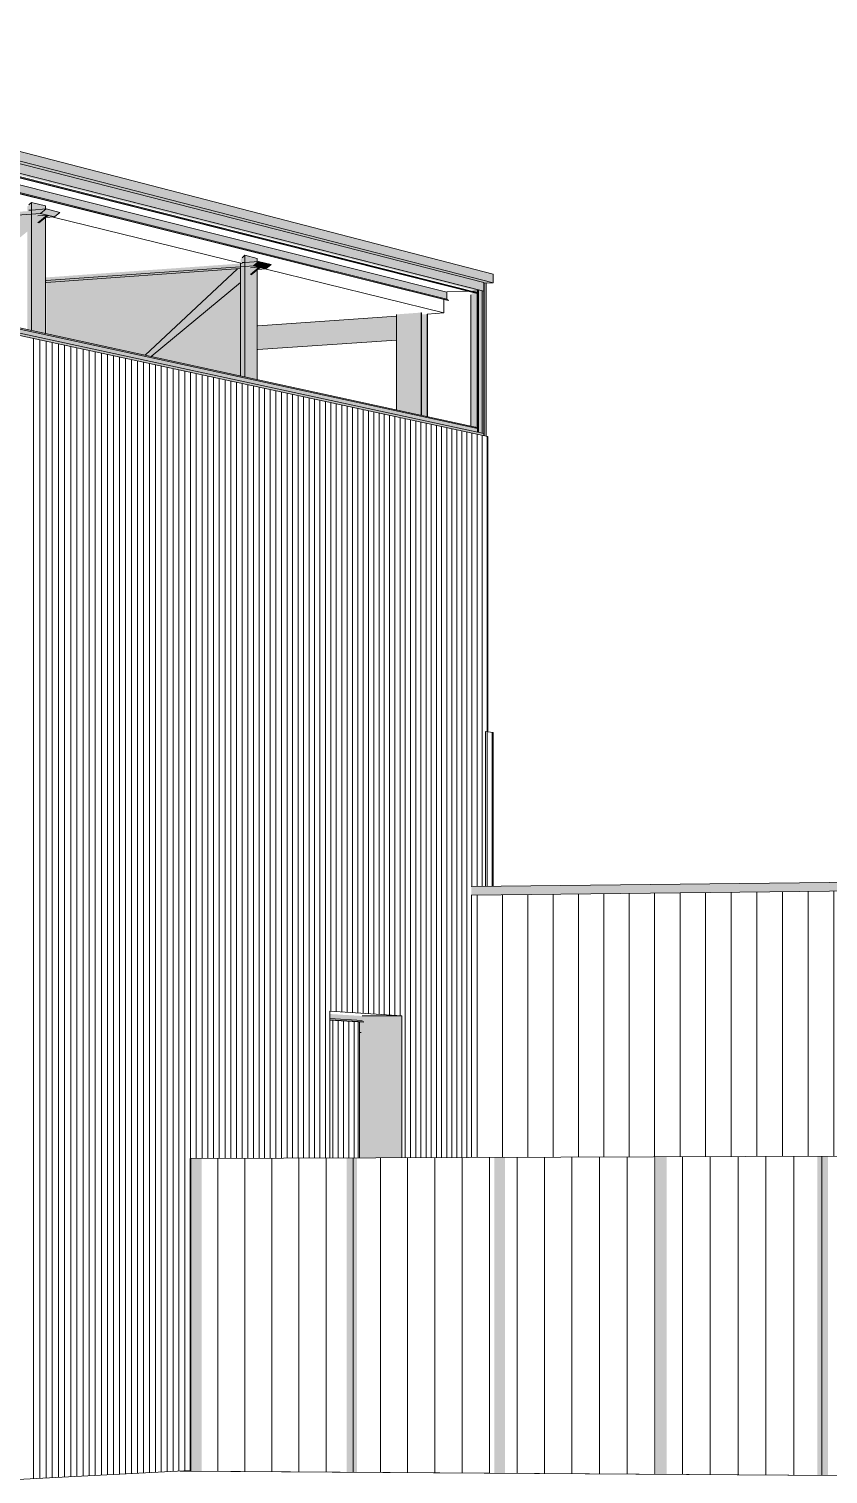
# Model space of a CAD drawing. Header units: inches. Extents: x 31156 to 31160, y -65 to 66.
# Drawn here: x 31160.2609 to 31160.3219, y 65.9834 to 66.0937 of the extents above; entities that cross this region are included whole.
import ezdxf

# ---------------------------------------------------------------- set-up
doc = ezdxf.new("R2010")
doc.units = ezdxf.units.IN
doc.header["$MEASUREMENT"] = 0
for name, color, linetype, lineweight in [('A-CLNG', 13, 'Continuous', 13), ('A-DOOR', 31, 'Continuous', 13), ('A-GLAZ-CWMG', 51, 'Continuous', 9), ('A-ROOF', 132, 'Continuous', 13), ('A-WALL-PATT', 111, 'Continuous', 13), ('EOP-PR', 4, 'Continuous', 9), ('L-SITE-WALL', 31, 'Continuous', 13), ('S-BEAM', 12, 'Continuous', 9), ('S-COLS', 52, 'Continuous', 9)]:
    doc.layers.add(name, color=color, linetype=linetype, lineweight=lineweight)

# ---------------------------------------------------------------- blocks, each defined once
blk = doc.blocks.new('FP_81-Looking South West')
at = {"layer": 'A-WALL-PATT', "lineweight": 9}
for p, q in [((-31659.91789, 66.02823), (-31659.91789, 66.04003)), ((-31659.91751, 66.02823), (-31659.91751, 66.03998))]:
    blk.add_line(p, q, dxfattribs=at)
blk = doc.blocks.new('FP_84-Looking South West')
at = {"layer": 'A-WALL-PATT', "lineweight": 9}
for p, q in [((-31659.91478, 66.00754), (-31659.91478, 66.0276)), ((-31659.91285, 66.00755), (-31659.91285, 66.02762)), ((-31659.91092, 66.00756), (-31659.91092, 66.02764)), ((-31659.90898, 66.00756), (-31659.90898, 66.02766)), ((-31659.90705, 66.00757), (-31659.90705, 66.02768)), ((-31659.9051, 66.00757), (-31659.9051, 66.02771)), ((-31659.90316, 66.00758), (-31659.90316, 66.02773)), ((-31659.90121, 66.00759), (-31659.90121, 66.02775)), ((-31659.89926, 66.00759), (-31659.89926, 66.02777)), ((-31659.8973, 66.0076), (-31659.8973, 66.02779)), ((-31659.89534, 66.0076), (-31659.89534, 66.02782)), ((-31659.89338, 66.00761), (-31659.89338, 66.02784)), ((-31659.89142, 66.00762), (-31659.89142, 66.02786)), ((-31659.88945, 66.00757), (-31659.88945, 66.02788)), ((-31659.88748, 66.00751), (-31659.88748, 66.02791)), ((-31659.88551, 66.00746), (-31659.88551, 66.02793)), ((-31659.88353, 65.98453), (-31659.88353, 66.02795)), ((-31659.88155, 65.98452), (-31659.88155, 66.02797)), ((-31659.87956, 65.98451), (-31659.87956, 66.02799)), ((-31659.87758, 65.98449), (-31659.87758, 66.02802)), ((-31659.87559, 65.98448), (-31659.87559, 66.02804)), ((-31659.8736, 65.98447), (-31659.8736, 66.02806)), ((-31659.8716, 65.98446), (-31659.8716, 66.02808)), ((-31659.8696, 65.98444), (-31659.8696, 66.02811)), ((-31659.8676, 65.98443), (-31659.8676, 66.02813)), ((-31659.86559, 65.98442), (-31659.86559, 66.02815)), ((-31659.91864, 66.00753), (-31659.91864, 66.02755)), ((-31659.91671, 66.00754), (-31659.91671, 66.02757))]:
    blk.add_line(p, q, dxfattribs=at)
blk = doc.blocks.new('FP_85-Looking South West')
at = {"layer": 'A-WALL-PATT', "lineweight": 9}
for p, q in [((-31659.95249, 65.983), (-31659.95249, 66.02028)), ((-31659.95202, 65.98303), (-31659.95202, 66.02025)), ((-31659.95154, 65.98305), (-31659.95154, 66.02022)), ((-31659.95107, 65.98308), (-31659.95107, 66.02019)), ((-31659.95059, 65.9831), (-31659.95059, 66.02016)), ((-31659.95012, 65.98313), (-31659.95012, 66.02013)), ((-31659.94965, 65.98315), (-31659.94965, 66.0201)), ((-31659.94918, 65.98318), (-31659.94918, 66.02008)), ((-31659.94871, 65.9832), (-31659.94871, 66.02005)), ((-31659.94825, 65.98322), (-31659.94825, 66.02002)), ((-31659.94778, 65.98325), (-31659.94778, 66.01999)), ((-31659.94732, 65.98327), (-31659.94732, 66.01996)), ((-31659.94686, 65.9833), (-31659.94686, 66.01993)), ((-31659.94639, 65.98332), (-31659.94639, 66.0199)), ((-31659.94593, 65.98335), (-31659.94593, 66.01987)), ((-31659.94548, 65.98337), (-31659.94548, 66.01984)), ((-31659.94502, 65.98339), (-31659.94502, 66.01981)), ((-31659.94456, 65.98342), (-31659.94456, 66.01979)), ((-31659.94411, 65.98344), (-31659.94411, 66.01976)), ((-31659.94365, 65.98346), (-31659.94365, 66.01973)), ((-31659.9432, 65.98349), (-31659.9432, 66.0197)), ((-31659.94275, 65.98351), (-31659.94275, 66.01967)), ((-31659.9423, 65.98354), (-31659.9423, 66.01964)), ((-31659.94185, 65.98356), (-31659.94185, 66.01962)), ((-31659.94141, 65.98358), (-31659.94141, 66.01959)), ((-31659.94096, 65.98361), (-31659.94096, 66.01956)), ((-31659.94052, 66.00746), (-31659.94052, 66.01953)), ((-31659.94008, 66.00746), (-31659.94008, 66.01951)), ((-31659.93963, 66.00747), (-31659.93963, 66.01948)), ((-31659.93919, 66.00747), (-31659.93919, 66.01945)), ((-31659.93875, 66.00747), (-31659.93875, 66.01942)), ((-31659.93832, 66.00747), (-31659.93832, 66.0194)), ((-31659.93788, 66.00747), (-31659.93788, 66.01937)), ((-31659.93744, 66.00747), (-31659.93744, 66.01934)), ((-31659.93701, 66.00747), (-31659.93701, 66.01931)), ((-31659.93658, 66.00747), (-31659.93658, 66.01929)), ((-31659.93614, 66.00751), (-31659.93614, 66.01926)), ((-31659.93571, 66.0075), (-31659.93571, 66.01923)), ((-31659.93528, 66.00749), (-31659.93528, 66.01921)), ((-31659.93486, 66.00748), (-31659.93486, 66.01918)), ((-31659.93443, 66.00748), (-31659.93443, 66.01915)), ((-31659.934, 66.00748), (-31659.934, 66.01913)), ((-31659.93358, 66.00748), (-31659.93358, 66.0191)), ((-31659.93315, 66.00749), (-31659.93315, 66.01907)), ((-31659.93273, 66.00749), (-31659.93273, 66.01905)), ((-31659.93231, 66.00749), (-31659.93231, 66.01902)), ((-31659.93189, 66.00749), (-31659.93189, 66.01899)), ((-31659.93147, 66.00749), (-31659.93147, 66.01897)), ((-31659.93105, 66.00749), (-31659.93105, 66.01894)), ((-31659.93064, 66.00749), (-31659.93064, 66.01892)), ((-31659.93022, 66.00749), (-31659.93022, 66.01889)), ((-31659.92981, 66.01868), (-31659.92981, 66.01886)), ((-31659.92939, 66.01866), (-31659.92939, 66.01884)), ((-31659.92898, 66.01863), (-31659.92898, 66.01881)), ((-31659.92857, 66.01861), (-31659.92857, 66.01879)), ((-31659.92816, 66.01858), (-31659.92816, 66.01876)), ((-31659.92775, 66.01856), (-31659.92775, 66.01873)), ((-31659.92735, 66.01853), (-31659.92735, 66.01871)), ((-31659.92694, 66.01851), (-31659.92694, 66.01868)), ((-31659.92653, 66.01848), (-31659.92653, 66.01866)), ((-31659.92613, 66.01846), (-31659.92613, 66.01863)), ((-31659.92573, 66.01843), (-31659.92573, 66.01861)), ((-31659.92532, 66.01841), (-31659.92532, 66.01858)), ((-31659.92492, 66.01838), (-31659.92492, 66.01856)), ((-31659.92452, 66.01836), (-31659.92452, 66.01853)), ((-31659.92413, 66.00751), (-31659.92413, 66.01851)), ((-31659.92373, 66.00752), (-31659.92373, 66.01848)), ((-31659.92333, 66.00752), (-31659.92333, 66.01846)), ((-31659.92294, 66.00752), (-31659.92294, 66.01843)), ((-31659.92254, 66.00752), (-31659.92254, 66.01841)), ((-31659.92215, 66.00752), (-31659.92215, 66.01838)), ((-31659.92175, 66.00752), (-31659.92175, 66.01836)), ((-31659.92136, 66.00752), (-31659.92136, 66.01834)), ((-31659.92097, 66.00752), (-31659.92097, 66.01831)), ((-31659.92058, 66.00753), (-31659.92058, 66.01829)), ((-31659.9202, 66.00753), (-31659.9202, 66.01826)), ((-31659.91981, 66.00753), (-31659.91981, 66.01824)), ((-31659.91942, 66.00753), (-31659.91942, 66.01821))]:
    blk.add_line(p, q, dxfattribs=at)
blk = doc.blocks.new('FP_94-Looking South West')
at = {"layer": 'A-DOOR', "lineweight": 9}
for p, q in [((-31659.92965, 66.0075), (-31659.92965, 66.018)), ((-31659.92924, 66.0075), (-31659.92924, 66.01798)), ((-31659.92883, 66.0075), (-31659.92883, 66.01795)), ((-31659.92843, 66.0075), (-31659.92843, 66.01793)), ((-31659.92802, 66.0075), (-31659.92802, 66.0179))]:
    blk.add_line(p, q, dxfattribs=at)
blk = doc.blocks.new('FP_95-Looking South West')
at = {"layer": 'A-WALL-PATT', "lineweight": 9}
for p, q in [((-31659.95249, 66.02028), (-31659.95249, 66.07005)), ((-31659.95202, 66.02025), (-31659.95202, 66.06995)), ((-31659.95154, 66.02022), (-31659.95154, 66.06985)), ((-31659.95107, 66.02019), (-31659.95107, 66.06975)), ((-31659.95059, 66.02016), (-31659.95059, 66.06964)), ((-31659.95012, 66.02013), (-31659.95012, 66.06954)), ((-31659.94965, 66.0201), (-31659.94965, 66.06944)), ((-31659.94918, 66.02008), (-31659.94918, 66.06934)), ((-31659.94871, 66.02005), (-31659.94871, 66.06924)), ((-31659.94825, 66.02002), (-31659.94825, 66.06914)), ((-31659.94778, 66.01999), (-31659.94778, 66.06904)), ((-31659.94732, 66.01996), (-31659.94732, 66.06894)), ((-31659.94686, 66.01993), (-31659.94686, 66.06884)), ((-31659.94639, 66.0199), (-31659.94639, 66.06874)), ((-31659.94593, 66.01987), (-31659.94593, 66.06864)), ((-31659.94548, 66.01984), (-31659.94548, 66.06854)), ((-31659.94502, 66.01981), (-31659.94502, 66.06844)), ((-31659.94456, 66.01979), (-31659.94456, 66.06834)), ((-31659.94411, 66.01976), (-31659.94411, 66.06824)), ((-31659.94365, 66.01973), (-31659.94365, 66.06814)), ((-31659.9432, 66.0197), (-31659.9432, 66.06805)), ((-31659.94275, 66.01967), (-31659.94275, 66.06795)), ((-31659.9423, 66.01964), (-31659.9423, 66.06785)), ((-31659.94185, 66.01962), (-31659.94185, 66.06776)), ((-31659.94141, 66.01959), (-31659.94141, 66.06766)), ((-31659.94096, 66.01956), (-31659.94096, 66.06756)), ((-31659.94052, 66.01953), (-31659.94052, 66.06747)), ((-31659.94008, 66.01951), (-31659.94008, 66.06737)), ((-31659.93963, 66.01948), (-31659.93963, 66.06728)), ((-31659.93919, 66.01945), (-31659.93919, 66.06718)), ((-31659.93875, 66.01942), (-31659.93875, 66.06709)), ((-31659.93832, 66.0194), (-31659.93832, 66.06699)), ((-31659.93788, 66.01937), (-31659.93788, 66.0669)), ((-31659.93744, 66.01934), (-31659.93744, 66.0668)), ((-31659.93701, 66.01931), (-31659.93701, 66.06671)), ((-31659.93658, 66.01929), (-31659.93658, 66.06662)), ((-31659.93614, 66.01926), (-31659.93614, 66.06652)), ((-31659.93571, 66.01923), (-31659.93571, 66.06643)), ((-31659.93528, 66.01921), (-31659.93528, 66.06634)), ((-31659.93486, 66.01918), (-31659.93486, 66.06624)), ((-31659.93443, 66.01915), (-31659.93443, 66.06615)), ((-31659.934, 66.01913), (-31659.934, 66.06606)), ((-31659.93358, 66.0191), (-31659.93358, 66.06597)), ((-31659.93315, 66.01907), (-31659.93315, 66.06588)), ((-31659.93273, 66.01905), (-31659.93273, 66.06579)), ((-31659.93231, 66.01902), (-31659.93231, 66.06569)), ((-31659.93189, 66.01899), (-31659.93189, 66.0656)), ((-31659.93147, 66.01897), (-31659.93147, 66.06551)), ((-31659.93105, 66.01894), (-31659.93105, 66.06542)), ((-31659.93064, 66.01892), (-31659.93064, 66.06533)), ((-31659.93022, 66.01889), (-31659.93022, 66.06524)), ((-31659.92981, 66.01886), (-31659.92981, 66.06515)), ((-31659.92939, 66.01884), (-31659.92939, 66.06506)), ((-31659.92898, 66.01881), (-31659.92898, 66.06498)), ((-31659.92857, 66.01879), (-31659.92857, 66.06489)), ((-31659.92816, 66.01876), (-31659.92816, 66.0648)), ((-31659.92775, 66.01873), (-31659.92775, 66.06471)), ((-31659.92735, 66.01871), (-31659.92735, 66.06462)), ((-31659.92694, 66.01868), (-31659.92694, 66.06453)), ((-31659.92653, 66.01866), (-31659.92653, 66.06445)), ((-31659.92613, 66.01863), (-31659.92613, 66.06436)), ((-31659.92573, 66.01861), (-31659.92573, 66.06427)), ((-31659.92532, 66.01858), (-31659.92532, 66.06419)), ((-31659.92492, 66.01856), (-31659.92492, 66.0641)), ((-31659.92452, 66.01853), (-31659.92452, 66.06401)), ((-31659.92413, 66.01851), (-31659.92413, 66.06393)), ((-31659.92373, 66.01848), (-31659.92373, 66.06384)), ((-31659.92333, 66.01846), (-31659.92333, 66.06375)), ((-31659.92294, 66.01843), (-31659.92294, 66.06367)), ((-31659.92254, 66.01841), (-31659.92254, 66.06358)), ((-31659.92215, 66.01838), (-31659.92215, 66.0635)), ((-31659.92175, 66.01836), (-31659.92175, 66.06341)), ((-31659.92136, 66.01834), (-31659.92136, 66.06333)), ((-31659.92097, 66.01831), (-31659.92097, 66.06325)), ((-31659.92058, 66.01829), (-31659.92058, 66.06316)), ((-31659.9202, 66.01826), (-31659.9202, 66.06308)), ((-31659.91981, 66.01824), (-31659.91981, 66.06299)), ((-31659.91942, 66.01821), (-31659.91942, 66.06291)), ((-31659.91904, 66.02821), (-31659.91904, 66.06283)), ((-31659.91865, 66.02822), (-31659.91865, 66.06274)), ((-31659.91827, 66.02822), (-31659.91827, 66.06266)), ((-31659.91789, 66.04003), (-31659.91789, 66.06258))]:
    blk.add_line(p, q, dxfattribs=at)
blk = doc.blocks.new('FP_99-Looking South West')
at = {"layer": 'A-WALL-PATT', "lineweight": 9}
for p, q in [((-31659.93842, 65.98357), (-31659.93842, 66.00747)), ((-31659.93637, 65.98355), (-31659.93637, 66.00748)), ((-31659.93431, 65.98354), (-31659.93431, 66.00748)), ((-31659.93224, 65.98353), (-31659.93224, 66.00749)), ((-31659.93017, 65.98351), (-31659.93017, 66.00749)), ((-31659.9281, 65.9835), (-31659.9281, 66.0075)), ((-31659.92603, 65.98348), (-31659.92603, 66.00751)), ((-31659.92395, 65.98347), (-31659.92395, 66.00751)), ((-31659.92187, 65.98346), (-31659.92187, 66.00752)), ((-31659.91978, 65.98344), (-31659.91978, 66.00753)), ((-31659.9177, 65.98343), (-31659.9177, 66.00753)), ((-31659.9156, 65.98341), (-31659.9156, 66.00754)), ((-31659.91351, 65.9834), (-31659.91351, 66.00755)), ((-31659.91141, 65.98338), (-31659.91141, 66.00755)), ((-31659.90931, 65.98337), (-31659.90931, 66.00756)), ((-31659.9072, 65.98336), (-31659.9072, 66.00757)), ((-31659.90509, 65.98334), (-31659.90509, 66.00757)), ((-31659.90297, 65.98333), (-31659.90297, 66.00758)), ((-31659.90086, 65.98331), (-31659.90086, 66.00759)), ((-31659.89874, 65.9833), (-31659.89874, 66.00759)), ((-31659.89661, 65.98328), (-31659.89661, 66.0076)), ((-31659.89448, 65.98327), (-31659.89448, 66.0076)), ((-31659.89235, 65.98326), (-31659.89235, 66.00761))]:
    blk.add_line(p, q, dxfattribs=at)

msp = doc.modelspace()

# ---------------------------------------------------------------- hatches: boundary and pattern name
at = {"layer": 'A-GLAZ-CWMG', "lineweight": 5}
for points in [[(31160.29558, 66.07367), (31160.29558, 66.07432), (31159.97477, 66.15656), (31159.97477, 66.15519), (31160.29307, 66.07431)], [(31160.29509, 66.07355), (31160.29507, 66.07368), (31160.29464, 66.07368), (31159.97477, 66.15471), (31159.97477, 66.15468), (31160.29507, 66.07356)], [(31160.29516, 66.07348), (31160.29516, 66.07354), (31159.97477, 66.15468), (31159.97477, 66.15456), (31160.29511, 66.07349)], [(31160.29558, 66.06263), (31160.29558, 66.06279), (31159.97477, 66.13226), (31159.97477, 66.13194), (31160.29539, 66.06268)], [(31160.29574, 66.0626), (31160.29574, 66.07427), (31160.29558, 66.07426), (31160.29555, 66.07367), (31160.29526, 66.07375), (31160.29526, 66.06286), (31160.29558, 66.06279), (31160.29558, 66.06263)], [(31160.29576, 66.0626), (31160.29576, 66.07428), (31160.29562, 66.07431), (31160.29562, 66.06262)], [(31160.29547, 66.06281), (31160.29544, 66.0737), (31160.29512, 66.07378), (31160.29512, 66.07355), (31160.29516, 66.07354), (31160.29516, 66.07348), (31160.29502, 66.07349), (31160.29476, 66.07356), (31160.2946, 66.07339), (31160.2946, 66.06335), (31160.29495, 66.06328), (31160.29509, 66.06317), (31160.29509, 66.06297), (31160.29516, 66.06296), (31160.29514, 66.0629), (31160.29516, 66.06288)], [(31160.29467, 66.06334), (31160.29467, 66.07345), (31160.29463, 66.0734), (31160.29463, 66.06335)], [(31160.29516, 66.0629), (31160.29516, 66.06296), (31160.29509, 66.06297), (31160.29509, 66.06291)]]:
    msp.add_hatch(color=256, dxfattribs=at).paths.add_polyline_path(points, flags=0)
h = msp.add_hatch(color=256, dxfattribs=at)
h.paths.add_polyline_path([(31160.29555, 66.06279), (31160.29555, 66.07367), (31160.29526, 66.07375), (31160.29526, 66.06286)], flags=0)
h.paths.add_polyline_path([(31160.29508, 66.06318), (31160.29507, 66.07348), (31160.2949, 66.07349), (31160.2949, 66.06329), (31160.29495, 66.06328), (31160.29507, 66.06319)], flags=0)
h = msp.add_hatch(color=256, dxfattribs=at)
h.paths.add_polyline_path([(31160.29516, 66.06288), (31160.29514, 66.0629), (31160.29509, 66.06289)], flags=0)
h.paths.add_polyline_path([(31160.29516, 66.06296), (31160.29516, 66.07348), (31160.29507, 66.07348), (31160.29509, 66.06297), (31160.29514, 66.06296)], flags=0)
h.paths.add_polyline_path([(31160.29516, 66.07354), (31160.29513, 66.07378), (31160.29511, 66.07378), (31160.29511, 66.07355)], flags=0)
h = msp.add_hatch(color=256, dxfattribs=at)
h.paths.add_polyline_path([(31160.29516, 66.06288), (31160.29514, 66.0629), (31160.29516, 66.06288)], flags=0)
h.paths.add_polyline_path([(31160.29516, 66.06296), (31160.29516, 66.07348), (31160.29509, 66.07348), (31160.29509, 66.06297)], flags=0)
h.paths.add_polyline_path([(31160.29516, 66.07354), (31160.29513, 66.07378), (31160.29511, 66.07378), (31160.29511, 66.07355)], flags=0)
at = {"layer": 'A-ROOF', "lineweight": 5}
for points in [[(31160.29631, 66.07431), (31160.29631, 66.07497), (31159.90197, 66.1772), (31159.90197, 66.17564), (31160.29102, 66.07567)], [(31160.29462, 66.02755), (31160.35226, 66.0282), (31160.35226, 66.02888), (31160.29462, 66.02821)]]:
    msp.add_hatch(color=256, dxfattribs=at).paths.add_polyline_path(points, flags=0)
at = {"layer": 'A-ROOF'}
h = msp.add_hatch(color=256, dxfattribs=at)
h.paths.add_polyline_path([(31160.29576, 66.07427), (31160.29631, 66.07431), (31159.97477, 66.15693), (31159.97479, 66.15656), (31160.29558, 66.07432), (31160.29559, 66.07431), (31160.29562, 66.07431), (31160.29576, 66.07428)], flags=0)
h.paths.add_polyline_path([(31159.43461, 66.11132), (31159.44433, 66.11261), (31159.44437, 66.11418), (31159.48699, 66.11987), (31159.48699, 66.12018), (31159.42654, 66.1121), (31159.43279, 66.1115)], flags=0)
at = {"layer": 'A-ROOF', "lineweight": 5}
h = msp.add_hatch(color=256, dxfattribs=at)
h.paths.add_polyline_path([(31160.28614, 66.01708), (31160.28623, 66.01708), (31160.28622, 66.01789), (31160.28613, 66.01789), (31160.28614, 66.01748)], flags=0)
h.paths.add_polyline_path([(31160.37866, 66.01773), (31160.38049, 66.01774), (31160.37865, 66.01842), (31160.37865, 66.01794)], flags=0)
h.paths.add_polyline_path([(31160.36266, 66.02416), (31160.36314, 66.02417), (31160.36041, 66.02515), (31160.36041, 66.02499), (31160.36265, 66.02417)], flags=0)
at = {"layer": 'L-SITE-WALL', "lineweight": 5}
msp.add_hatch(color=256, dxfattribs=at).paths.add_polyline_path([(31160.28609, 66.0075), (31160.28932, 66.00751), (31160.28932, 66.01835), (31160.2863, 66.01832), (31160.2863, 66.01794), (31160.28634, 66.01795), (31160.28643, 66.01788), (31160.28609, 66.01788), (31160.28609, 66.00762)], flags=0)
at = {"layer": 'S-BEAM', "lineweight": 5}
for points in [[(31160.29511, 66.07372), (31160.29511, 66.07378), (31159.97477, 66.15517), (31159.97477, 66.15505), (31160.2928, 66.07431)], [(31160.29507, 66.07368), (31160.29511, 66.07372), (31159.97477, 66.15504), (31159.97477, 66.15493), (31160.29287, 66.07424)], [(31160.29275, 66.07359), (31160.29275, 66.07361), (31159.97478, 66.15354), (31159.97478, 66.15352), (31160.29268, 66.07361)], [(31160.29275, 66.07306), (31160.29275, 66.07359), (31159.97478, 66.15352), (31159.97478, 66.1524), (31160.29108, 66.07347)], [(31160.29288, 66.07296), (31160.29275, 66.07306), (31159.97478, 66.1524), (31159.97478, 66.15226), (31160.29275, 66.07299)], [(31160.29286, 66.07294), (31160.29288, 66.07296), (31159.97478, 66.15226), (31159.97478, 66.15221), (31160.29254, 66.07302)], [(31160.29509, 66.06317), (31160.29495, 66.06328), (31159.97477, 66.133), (31159.97477, 66.13284), (31160.29102, 66.06406)], [(31160.29509, 66.06289), (31160.29509, 66.06317), (31159.97477, 66.13284), (31159.97477, 66.13226), (31160.29102, 66.06378)], [(31160.26164, 66.07888), (31160.26233, 66.07945), (31160.26226, 66.07947), (31160.26156, 66.07889)], [(31160.26282, 66.07933), (31160.26324, 66.07968), (31160.26218, 66.07994), (31160.26176, 66.07959)], [(31160.27784, 66.07492), (31160.27851, 66.07547), (31160.27845, 66.07549), (31160.27784, 66.07499)], [(31160.27896, 66.07536), (31160.27936, 66.0757), (31160.2784, 66.07593), (31160.278, 66.0756), (31160.27859, 66.07546)], [(31160.27835, 66.06928), (31160.28891, 66.07001), (31160.28891, 66.07175), (31160.27835, 66.07101)], [(31160.27835, 66.06923), (31160.28891, 66.06999), (31160.28891, 66.07001), (31160.27835, 66.06926), (31160.27835, 66.06923)], [(31160.27835, 66.06923), (31160.28891, 66.06995), (31160.28891, 66.07001), (31160.27835, 66.06928)], [(31160.27835, 66.0692), (31160.28891, 66.06993), (31160.28891, 66.06996), (31160.27835, 66.06923)], [(31160.2863, 66.01799), (31160.2863, 66.01833), (31160.28384, 66.01848), (31160.28384, 66.01813), (31160.28436, 66.0181)], [(31160.28643, 66.01788), (31160.2863, 66.01799), (31160.28384, 66.0181), (31160.28384, 66.01804)], [(31160.28641, 66.01786), (31160.28643, 66.01788), (31160.28384, 66.01801)]]:
    msp.add_hatch(color=256, dxfattribs=at).paths.add_polyline_path(points, flags=0)
h = msp.add_hatch(color=256, dxfattribs=at)
h.paths.add_polyline_path([(31160.24729, 66.07852), (31160.26176, 66.07959), (31160.26218, 66.07994), (31160.26087, 66.07985), (31160.26087, 66.07978), (31160.24753, 66.0788), (31160.24729, 66.07853)], flags=0)
h.paths.add_polyline_path([(31160.24423, 66.0783), (31160.24729, 66.07852), (31160.24753, 66.0788), (31160.24423, 66.07855)], flags=0)
h = msp.add_hatch(color=256, dxfattribs=at)
h.paths.add_polyline_path([(31160.24423, 66.07814), (31160.26074, 66.07936), (31160.26074, 66.07952), (31160.24423, 66.0783)], flags=0)
h.paths.add_polyline_path([(31160.26212, 66.07928), (31160.26282, 66.07933), (31160.26233, 66.07945), (31160.26226, 66.07939)], flags=0)
h.paths.add_polyline_path([(31160.26156, 66.07942), (31160.26226, 66.07947), (31160.26176, 66.07959), (31160.26107, 66.07954), (31160.26136, 66.07947)], flags=0)
at = {"layer": 'S-BEAM'}
h = msp.add_hatch(color=256, dxfattribs=at)
h.paths.add_polyline_path([(31160.25363, 66.07229), (31160.26074, 66.07821), (31160.26074, 66.07936), (31160.24423, 66.07814), (31160.24423, 66.07435), (31160.2515, 66.07276)], flags=0)
h.paths.add_polyline_path([(31160.26156, 66.07889), (31160.26226, 66.07947), (31160.26218, 66.07947), (31160.26156, 66.07942), (31160.26156, 66.07934)], flags=0)
at = {"layer": 'S-BEAM', "lineweight": 5}
h = msp.add_hatch(color=256, dxfattribs=at)
h.paths.add_polyline_path([(31160.26415, 66.07461), (31160.278, 66.0756), (31160.2784, 66.07593), (31160.27715, 66.07584), (31160.27715, 66.07578), (31160.26439, 66.07487), (31160.26415, 66.07461)], flags=0)
h.paths.add_polyline_path([(31160.26218, 66.07447), (31160.26415, 66.07461), (31160.26439, 66.07487), (31160.26218, 66.07471)], flags=0)
h = msp.add_hatch(color=256, dxfattribs=at)
h.paths.add_polyline_path([(31160.26219, 66.07433), (31160.27703, 66.07539), (31160.27703, 66.07553), (31160.26218, 66.07447)], flags=0)
h.paths.add_polyline_path([(31160.27833, 66.07532), (31160.27896, 66.07536), (31160.27849, 66.07546), (31160.27845, 66.07542)], flags=0)
h.paths.add_polyline_path([(31160.27784, 66.07545), (31160.27845, 66.07549), (31160.278, 66.0756), (31160.27734, 66.07555), (31160.27784, 66.07546)], flags=0)
at = {"layer": 'S-BEAM'}
h = msp.add_hatch(color=256, dxfattribs=at)
h.paths.add_polyline_path([(31160.2702, 66.06868), (31160.27703, 66.07432), (31160.27703, 66.07539), (31160.26219, 66.07433), (31160.26219, 66.07044), (31160.26907, 66.06893)], flags=0)
h.paths.add_polyline_path([(31160.27784, 66.07499), (31160.2784, 66.07546), (31160.27784, 66.07545), (31160.27784, 66.07538)], flags=0)
at = {"layer": 'S-COLS', "lineweight": 5}
for points in [[(31160.26107, 66.07066), (31160.26107, 66.08043), (31160.26074, 66.08012), (31160.26074, 66.07981), (31160.26087, 66.07978), (31160.26074, 66.07977), (31160.26074, 66.07073)], [(31160.27734, 66.06712), (31160.27734, 66.0764), (31160.27703, 66.07611), (31160.27703, 66.07581), (31160.27715, 66.07578), (31160.27703, 66.07577), (31160.27703, 66.06718)], [(31160.27703, 66.06718), (31160.27703, 66.07539), (31160.2768, 66.07537), (31160.26975, 66.06878), (31160.27448, 66.06774)], [(31160.29081, 66.06418), (31160.29081, 66.07203), (31160.28891, 66.07189), (31160.28891, 66.0646), (31160.28909, 66.06456)], [(31160.29126, 66.06409), (31160.29126, 66.07191), (31160.29084, 66.07188), (31160.29084, 66.06418), (31160.29103, 66.06414)], [(31160.27326, 65.98359), (31160.27326, 66.00746), (31160.27317, 66.00746), (31160.27317, 65.98359), (31160.27321, 65.98359)], [(31160.27405, 65.98358), (31160.27405, 66.00746), (31160.27326, 66.00746), (31160.27326, 65.98359), (31160.27342, 65.98359)], [(31160.28591, 65.9835), (31160.28591, 66.0075), (31160.28511, 66.0075), (31160.28511, 65.98351)], [(31160.29719, 65.98343), (31160.29719, 66.00753), (31160.29639, 66.00753), (31160.29639, 65.98343)], [(31160.30954, 65.98334), (31160.30954, 66.00757), (31160.30873, 66.00757), (31160.30873, 65.98335)], [(31160.32185, 65.98326), (31160.32185, 66.00761), (31160.32103, 66.00761), (31160.32103, 65.98326), (31160.32161, 65.98326)], [(31160.27323, 65.98359), (31160.27324, 65.98359), (31160.27323, 65.99447)]]:
    msp.add_hatch(color=256, dxfattribs=at).paths.add_polyline_path(points, flags=0)
h = msp.add_hatch(color=256, dxfattribs=at)
h.paths.add_polyline_path([(31160.26213, 66.07043), (31160.26213, 66.07928), (31160.26164, 66.07888), (31160.26156, 66.07889), (31160.26156, 66.07942), (31160.26107, 66.07954), (31160.26107, 66.07066)], flags=0)
h.paths.add_polyline_path([(31160.26107, 66.07986), (31160.26213, 66.07994), (31160.26213, 66.08017), (31160.26107, 66.08043), (31160.26107, 66.07994)], flags=0)
h = msp.add_hatch(color=256, dxfattribs=at)
h.paths.add_polyline_path([(31160.2783, 66.06691), (31160.2783, 66.07529), (31160.27784, 66.07493), (31160.27778, 66.07494), (31160.27784, 66.07499), (31160.27784, 66.07546), (31160.27774, 66.07546), (31160.27734, 66.07555), (31160.27734, 66.06712), (31160.27819, 66.06693)], flags=0)
h.paths.add_polyline_path([(31160.27734, 66.07586), (31160.2783, 66.07593), (31160.2783, 66.07616), (31160.27734, 66.0764), (31160.27734, 66.07593)], flags=0)

# ---------------------------------------------------------------- linework, layer by layer
at = {"layer": 'A-CLNG'}
for p, q in [((31160.27715, 66.07578), (31160.26273, 66.07932)), ((31160.29254, 66.072), (31160.27887, 66.07536)), ((31160.29254, 66.072), (31160.29254, 66.07302)), ((31160.27835, 66.07101), (31160.28891, 66.07175)), ((31160.29126, 66.07191), (31160.29254, 66.072))]:
    msp.add_line(p, q, dxfattribs=at)
at = {"layer": 'A-DOOR'}
msp.add_line((31160.286, 66.01789), (31160.286, 66.0075), dxfattribs=at)
at = {"layer": 'A-GLAZ-CWMG'}
for p, q in [((31159.97477, 66.15656), (31160.29558, 66.07432)), ((31159.97477, 66.15519), (31160.29558, 66.07367)), ((31159.97477, 66.15517), (31160.29555, 66.07367)), ((31159.97477, 66.15468), (31160.29516, 66.07354)), ((31159.97477, 66.15456), (31160.29516, 66.07348)), ((31159.97477, 66.15451), (31160.29507, 66.07348)), ((31160.29558, 66.06279), (31159.97477, 66.13226)), ((31160.29558, 66.07432), (31160.29558, 66.07367)), ((31160.29559, 66.07431), (31160.29562, 66.07431)), ((31160.29559, 66.07431), (31160.29559, 66.06263)), ((31160.29562, 66.07431), (31160.29576, 66.07428)), ((31160.29562, 66.07431), (31160.29562, 66.06262)), ((31160.29576, 66.07428), (31160.29576, 66.0626)), ((31160.2946, 66.07339), (31160.2946, 66.06335)), ((31160.29507, 66.07349), (31160.29507, 66.06318)), ((31160.29516, 66.07348), (31160.29507, 66.07348)), ((31160.29509, 66.07368), (31160.29509, 66.07355)), ((31160.29516, 66.07377), (31160.29516, 66.06288)), ((31160.29516, 66.07354), (31160.29516, 66.07348)), ((31160.29517, 66.07377), (31160.29517, 66.06288)), ((31160.29547, 66.06281), (31160.29547, 66.07369)), ((31160.29558, 66.07367), (31160.29555, 66.07367)), ((31160.29516, 66.06296), (31160.29509, 66.06297)), ((31160.29514, 66.0629), (31160.29509, 66.06291)), ((31160.29516, 66.0629), (31160.29509, 66.06291)), ((31160.29516, 66.0629), (31160.29514, 66.0629)), ((31160.29516, 66.06296), (31160.29516, 66.0629)), ((31160.29558, 66.06279), (31160.29558, 66.06263))]:
    msp.add_line(p, q, dxfattribs=at)
at = {"layer": 'A-ROOF'}
for p, q in [((31159.90197, 66.1772), (31160.29631, 66.07497)), ((31160.29631, 66.07431), (31159.97477, 66.15693)), ((31160.29576, 66.07427), (31160.29631, 66.07431)), ((31160.29631, 66.07431), (31160.29631, 66.07497)), ((31160.29462, 66.02821), (31160.35226, 66.02888)), ((31160.29465, 66.02755), (31160.29462, 66.02755)), ((31160.28614, 66.01708), (31160.28623, 66.01708))]:
    msp.add_line(p, q, dxfattribs=at)
at = {"layer": 'EOP-PR'}
msp.add_line((31160.32264, 65.98325), (31160.27241, 65.98359), dxfattribs=at)
at = {"layer": 'L-SITE-WALL'}
for p, q in [((31160.2959, 66.06256), (31159.97477, 66.13194)), ((31160.2959, 66.04002), (31160.2959, 66.06256)), ((31160.29571, 66.02823), (31160.29571, 66.04005)), ((31160.29571, 66.04005), (31160.29631, 66.03997)), ((31160.29631, 66.03997), (31160.29631, 66.02823)), ((31160.35226, 66.0282), (31160.29465, 66.02755)), ((31160.29465, 66.02755), (31160.29465, 66.00753)), ((31160.28383, 66.0075), (31160.28383, 66.01869)), ((31160.28383, 66.01869), (31160.28932, 66.01835)), ((31160.28609, 66.0075), (31160.28609, 66.01788)), ((31160.2863, 66.01833), (31160.28932, 66.01835)), ((31160.28932, 66.01835), (31160.28932, 66.00751)), ((31160.32264, 66.00762), (31160.27324, 66.00746)), ((31160.27324, 66.00746), (31160.27324, 65.98358)), ((31159.90197, 65.96417), (31160.27318, 65.98363)), ((31160.27324, 65.98358), (31160.32264, 65.98325))]:
    msp.add_line(p, q, dxfattribs=at)
at = {"layer": 'S-BEAM'}
for p, q in [((31159.97478, 66.15352), (31160.29275, 66.07359)), ((31159.97478, 66.1524), (31160.29275, 66.07306)), ((31159.97478, 66.15226), (31160.29288, 66.07296)), ((31159.97478, 66.15221), (31160.29286, 66.07294)), ((31159.97477, 66.133), (31160.29495, 66.06328)), ((31159.97477, 66.13284), (31160.29509, 66.06317)), ((31160.24423, 66.0783), (31160.26176, 66.07959)), ((31160.26107, 66.07986), (31160.26087, 66.07985)), ((31160.26218, 66.07994), (31160.2611, 66.07986)), ((31160.26156, 66.07889), (31160.26226, 66.07947)), ((31160.26226, 66.07947), (31160.26156, 66.07942)), ((31160.26233, 66.07945), (31160.26164, 66.07888)), ((31160.26176, 66.07959), (31160.26218, 66.07994)), ((31160.26176, 66.07959), (31160.26282, 66.07933)), ((31160.26324, 66.07968), (31160.26218, 66.07994)), ((31160.26233, 66.07945), (31160.26226, 66.07947)), ((31160.26324, 66.07968), (31160.26282, 66.07933)), ((31160.26282, 66.07933), (31160.26212, 66.07928)), ((31160.26218, 66.07447), (31160.27734, 66.07555)), ((31160.27703, 66.07539), (31160.26219, 66.07433)), ((31160.27734, 66.07586), (31160.27715, 66.07584)), ((31160.2784, 66.07593), (31160.27737, 66.07586)), ((31160.27737, 66.07555), (31160.278, 66.0756)), ((31160.27778, 66.07494), (31160.27845, 66.07549)), ((31160.27845, 66.07549), (31160.27778, 66.07544)), ((31160.27851, 66.07547), (31160.27784, 66.07492)), ((31160.278, 66.0756), (31160.2784, 66.07593)), ((31160.278, 66.0756), (31160.27896, 66.07536)), ((31160.27896, 66.07536), (31160.27833, 66.07532)), ((31160.27936, 66.0757), (31160.2784, 66.07593)), ((31160.27851, 66.07547), (31160.27845, 66.07549)), ((31160.27936, 66.0757), (31160.27896, 66.07536)), ((31160.2702, 66.06868), (31160.27703, 66.07432)), ((31160.29275, 66.07359), (31160.29275, 66.07306)), ((31160.29275, 66.07306), (31160.29288, 66.07296)), ((31160.29436, 66.07366), (31160.29277, 66.07361)), ((31160.29288, 66.07296), (31160.29286, 66.07294)), ((31160.29507, 66.07368), (31160.29471, 66.07367)), ((31160.29511, 66.07379), (31160.29511, 66.07372)), ((31160.27835, 66.0692), (31160.28891, 66.06993)), ((31160.29495, 66.06328), (31160.29509, 66.06317)), ((31160.29509, 66.06317), (31160.29509, 66.06289)), ((31160.28384, 66.01813), (31160.2863, 66.01799)), ((31160.28384, 66.01804), (31160.28643, 66.01788)), ((31160.28384, 66.01801), (31160.28641, 66.01786))]:
    msp.add_line(p, q, dxfattribs=at)
for points in [[(31160.29277, 66.07361, 0), (31160.29276, 66.07361, 0), (31160.29275, 66.0736, 0), (31160.29275, 66.07359, 0)], [(31160.29511, 66.07372, 0), (31160.29511, 66.0737, 0), (31160.29509, 66.07368, 0), (31160.29507, 66.07368, 0)]]:
    msp.add_polyline3d(points, dxfattribs=at)
at = {"layer": 'S-COLS'}
for p, q in [((31160.26107, 66.08043), (31160.26087, 66.08025)), ((31160.26213, 66.08017), (31160.26107, 66.08043)), ((31160.26107, 66.08043), (31160.26107, 66.07066)), ((31160.26213, 66.08017), (31160.26213, 66.07994)), ((31160.26213, 66.07928), (31160.26213, 66.07043)), ((31160.27734, 66.0764), (31160.27715, 66.07622)), ((31160.2783, 66.07616), (31160.27734, 66.0764)), ((31160.27734, 66.0764), (31160.27734, 66.06712)), ((31160.2783, 66.07616), (31160.2783, 66.07592)), ((31160.2768, 66.07537), (31160.26975, 66.06878)), ((31160.27703, 66.06718), (31160.27703, 66.07577)), ((31160.2783, 66.07529), (31160.2783, 66.06693)), ((31160.28891, 66.07189), (31160.28891, 66.0646)), ((31160.29081, 66.06418), (31160.29081, 66.07203)), ((31160.29083, 66.06418), (31160.29083, 66.07202)), ((31160.29126, 66.06409), (31160.29126, 66.07192)), ((31160.29128, 66.06408), (31160.29128, 66.07191)), ((31160.27317, 65.98359), (31160.27317, 66.00746))]:
    msp.add_line(p, q, dxfattribs=at)
for points in [[(31160.27324, 66.00746, 0), (31160.27321, 66.00746, 0), (31160.27317, 66.00746, 0), (31160.27317, 66.00746, 0)], [(31160.27324, 65.98359, 0), (31160.27321, 65.98359, 0), (31160.27317, 65.98359, 0), (31160.27317, 65.98359, 0)]]:
    msp.add_polyline3d(points, dxfattribs=at)

# ---------------------------------------------------------------- block references
at = {"layer": 'A-DOOR', "lineweight": 9}
msp.add_blockref('FP_94-Looking South West', (62820.21372, 0), dxfattribs=at)
at = {"layer": 'L-SITE-WALL', "lineweight": 9}
for name in ['FP_95-Looking South West', 'FP_81-Looking South West', 'FP_85-Looking South West', 'FP_84-Looking South West', 'FP_99-Looking South West']:
    msp.add_blockref(name, (62820.21372, 0), dxfattribs=at)

doc.saveas('drawing.dxf')
